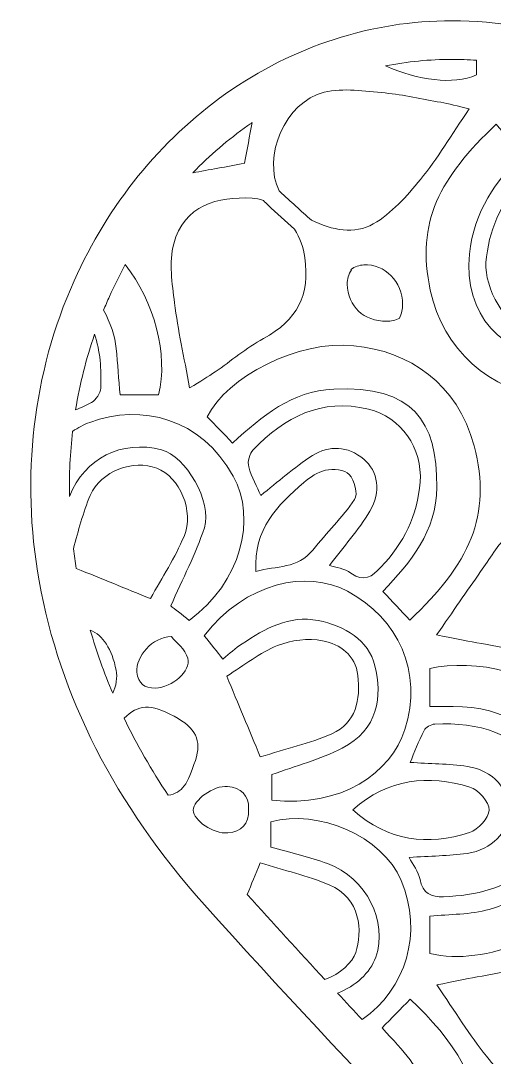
# Model space of a CAD drawing. Extents: x 49 to 10099, y -910 to -90.
# Drawn here: x 2337 to 2582, y -628 to -92 of the extents above; entities that cross this region are included whole.
import ezdxf

# ---------------------------------------------------------------- set-up
doc = ezdxf.new("R2010")
doc.units = 0
doc.header["$MEASUREMENT"] = 0
doc.layers.add('Layer 1', color=7, linetype='Continuous')

# ---------------------------------------------------------------- blocks, each defined once
blk = doc.blocks.new('block 2')
at = {"layer": 'Layer 1', "lineweight": 0}
for points, knots in [([(3211.48, -226.33), (3193.85, -186.9), (3166.75, -153.49), (3133.11, -129.71), (3098.04, -104.91), (3057.53, -91.8), (3015.95, -91.8), (2968.05, -91.8), (2920.03, -109.39), (2877.06, -142.66), (2844.36, -167.98), (2814.49, -202.19), (2788, -244.61), (2761.52, -202.2), (2731.66, -168), (2698.95, -142.67), (2655.98, -109.4), (2607.95, -91.81), (2560.04, -91.8), (2518.47, -91.8), (2477.96, -104.91), (2442.9, -129.69), (2409.25, -153.47), (2382.15, -186.88), (2364.52, -226.31), (2343.14, -274.13), (2336.87, -327.84), (2346.41, -381.63), (2356.97, -441.15), (2385.77, -497.53), (2432, -549.22), (2585.89, -721.22), (2762.96, -885.08), (2764.74, -886.72), (2764.74, -886.72), (2788.01, -908.2), (2788.01, -908.2), (2788.01, -908.2), (2811.28, -886.71), (2811.28, -886.71), (2813.05, -885.08), (2990.13, -721.22), (3144.01, -549.22), (3182.92, -505.72), (3209.48, -458.9), (3223.2, -409.67), (3223.21, -409.68), (3223.21, -409.68), (3223.22, -409.68), (3223.22, -409.66), (3223.22, -409.65), (3223.21, -409.63), (3225.79, -400.39), (3227.92, -391.06), (3229.59, -381.65), (3239.12, -327.86), (3232.86, -274.15), (3211.48, -226.33)], [0, 0, 0, 0, 1, 1, 1, 2, 2, 2, 3, 3, 3, 4, 4, 4, 5, 5, 5, 6, 6, 6, 7, 7, 7, 8, 8, 8, 9, 9, 9, 10, 10, 10, 11, 11, 11, 12, 12, 12, 13, 13, 13, 14, 14, 14, 15, 15, 15, 16, 16, 16, 17, 17, 17, 18, 18, 18, 19, 19, 19, 19]), ([(2560.04, -111.8), (2560.04, -111.8), (2560.05, -111.8), (2560.06, -111.8), (2564.29, -111.8), (2568.52, -111.96), (2572.76, -112.27), (2572.76, -112.27), (2572.76, -119.87), (2572.76, -119.87), (2560.5, -125.07), (2542.55, -122.66), (2525.66, -115.17), (2536.95, -112.94), (2548.45, -111.8), (2560.04, -111.8)], [0, 0, 0, 0, 1, 1, 1, 2, 2, 2, 3, 3, 3, 4, 4, 4, 5, 5, 5, 5]), ([(2493.99, -128.81), (2503.88, -126.42), (2514.97, -128.24), (2525.43, -129.19), (2535.09, -130.07), (2544.65, -132.27), (2554.22, -134.02), (2558.47, -134.8), (2562.65, -135.91), (2569.04, -137.37), (2559.82, -150.87), (2552.57, -163.06), (2543.71, -173.95), (2536.69, -182.58), (2528.79, -191.5), (2519.34, -196.93), (2509.71, -202.48), (2497.89, -200.21), (2487.33, -194.98), (2481.95, -190.19), (2476.4, -185.25), (2471.06, -180.27), (2470.9, -180.13), (2470.76, -179.99), (2470.61, -179.85), (2461.93, -162.32), (2473.51, -133.76), (2493.99, -128.81)], [0, 0, 0, 0, 1, 1, 1, 2, 2, 2, 3, 3, 3, 4, 4, 4, 5, 5, 5, 6, 6, 6, 7, 7, 7, 8, 8, 8, 9, 9, 9, 9]), ([(2454.44, -146.03), (2455.16, -145.52), (2455.88, -145.03), (2456.6, -144.53), (2455.33, -151.44), (2454.06, -158.31), (2452.74, -165.45), (2452.74, -165.45), (2452.85, -165.56), (2452.85, -165.56), (2443.12, -167.34), (2434.28, -168.95), (2425.94, -170.47), (2434.72, -161.43), (2444.25, -153.23), (2454.44, -146.03)], [0, 0, 0, 0, 1, 1, 1, 2, 2, 2, 3, 3, 3, 4, 4, 4, 5, 5, 5, 5]), ([(2582.94, -145.24), (2587.22, -150.29), (2591.53, -155.36), (2596.06, -160.69), (2583.22, -174.68), (2571.38, -190.27), (2569.09, -212.54), (2565.95, -242.99), (2585.74, -266.61), (2616.54, -265.3), (2639.58, -264.31), (2658.22, -255.07), (2674.49, -236.01), (2679.32, -241.12), (2683.71, -245.78), (2688.94, -251.32), (2667.77, -274.33), (2643.34, -290.49), (2610.14, -286.88), (2579.9, -283.59), (2555.26, -261.71), (2548.84, -231.28), (2541.32, -195.63), (2553.78, -173.13), (2582.94, -145.24)], [0, 0, 0, 0, 1, 1, 1, 2, 2, 2, 3, 3, 3, 4, 4, 4, 5, 5, 5, 6, 6, 6, 7, 7, 7, 8, 8, 8, 8]), ([(2604.83, -199.14), (2598.37, -209.19), (2599.6, -220.63), (2606.24, -227.4), (2613.31, -234.61), (2623.77, -236.12), (2634.26, -229.53), (2643.54, -223.69), (2651.74, -216.12), (2660.35, -209.36), (2662.43, -213.91), (2665.59, -219.45), (2667.36, -225.39), (2668, -227.54), (2665.95, -231.27), (2664.06, -233.26), (2646.23, -251.92), (2625.2, -260.54), (2599.33, -252.91), (2588.04, -249.59), (2576.69, -230.05), (2577.66, -216.95), (2578.89, -200.43), (2585.33, -186.43), (2596.32, -174.26), (2601.61, -168.4), (2606.54, -163.13), (2615.04, -169.91), (2617.72, -172.06), (2621.96, -172.26), (2625.05, -173.22), (2617.88, -182.28), (2610.57, -190.21), (2604.83, -199.14)], [0, 0, 0, 0, 1, 1, 1, 2, 2, 2, 3, 3, 3, 4, 4, 4, 5, 5, 5, 6, 6, 6, 7, 7, 7, 8, 8, 8, 9, 9, 9, 10, 10, 10, 11, 11, 11, 11]), ([(2416.06, -207.28), (2421.32, -187.12), (2438.82, -182.77), (2456.6, -183.59), (2458.57, -183.68), (2460.54, -184.13), (2462.46, -184.87), (2463.25, -185.69), (2464.05, -186.44), (2464.78, -187.12), (2469.32, -191.34), (2473.98, -195.53), (2478.57, -199.62), (2481.3, -204.19), (2483.23, -209.29), (2483.92, -214.32), (2486.56, -233.87), (2480.21, -246.52), (2462.51, -256.28), (2453.67, -261.15), (2445.79, -267.76), (2437.42, -273.49), (2433.85, -275.93), (2430.12, -278.13), (2424.3, -281.81), (2421.35, -265.63), (2418.22, -251.82), (2416.49, -237.84), (2415.23, -227.73), (2413.58, -216.81), (2416.06, -207.28)], [0, 0, 0, 0, 1, 1, 1, 2, 2, 2, 3, 3, 3, 4, 4, 4, 5, 5, 5, 6, 6, 6, 7, 7, 7, 8, 8, 8, 9, 9, 9, 10, 10, 10, 10]), ([(2382.78, -234.47), (2385.3, -228.84), (2388.05, -223.35), (2390.98, -218), (2405.86, -237.22), (2413.44, -264.45), (2408.2, -285.43), (2408.2, -285.43), (2388.28, -285.43), (2388.28, -285.43), (2387.61, -277.28), (2387.01, -269.32), (2386.29, -261.38), (2385.72, -254.94), (2383.34, -248.11), (2379.75, -241.58), (2380.72, -239.2), (2381.73, -236.82), (2382.78, -234.47)], [0, 0, 0, 0, 1, 1, 1, 2, 2, 2, 3, 3, 3, 4, 4, 4, 5, 5, 5, 6, 6, 6, 6]), ([(2507.75, -220.46), (2509.82, -219.09), (2512.08, -218.23), (2514.38, -218.11), (2525.32, -217.52), (2534.39, -226.77), (2534.52, -238.62), (2534.54, -240.91), (2533.94, -243.32), (2532.93, -245.63), (2532.93, -245.63), (2533.01, -245.71), (2533.01, -245.71), (2530.76, -246.71), (2528.45, -247.3), (2526.29, -247.3), (2514.29, -247.3), (2506.3, -239.78), (2505.86, -228.07), (2505.76, -225.51), (2506.57, -223), (2507.99, -220.7), (2507.99, -220.7), (2507.75, -220.46), (2507.75, -220.46)], [0, 0, 0, 0, 1, 1, 1, 2, 2, 2, 3, 3, 3, 4, 4, 4, 5, 5, 5, 6, 6, 6, 7, 7, 7, 8, 8, 8, 8]), ([(2375.11, -253.92), (2377.95, -262.68), (2378.75, -272.1), (2378.29, -281.86), (2378.17, -284.49), (2375.79, -287.97), (2373.45, -289.34), (2370.85, -290.86), (2368.05, -292.03), (2365.28, -293.09), (2367.46, -279.74), (2370.74, -266.65), (2375.11, -253.92)], [0, 0, 0, 0, 1, 1, 1, 2, 2, 2, 3, 3, 3, 4, 4, 4, 4]), ([(2509.35, -259.92), (2537.74, -262.84), (2562.95, -279.29), (2571.53, -311.78), (2581.07, -347.85), (2568.88, -373.09), (2538.2, -401.94), (2533.65, -397.05), (2529.09, -392.14), (2524.34, -387.04), (2538.77, -371.86), (2552.02, -355.94), (2552.22, -333.17), (2552.52, -298.76), (2539.76, -280.51), (2498.89, -282.45), (2476.85, -283.49), (2462.2, -296.17), (2446.55, -310.3), (2441.9, -305.53), (2437.66, -301.16), (2433.43, -296.82), (2443.42, -275.92), (2480.54, -256.95), (2509.35, -259.92)], [0, 0, 0, 0, 1, 1, 1, 2, 2, 2, 3, 3, 3, 4, 4, 4, 5, 5, 5, 6, 6, 6, 7, 7, 7, 8, 8, 8, 8]), ([(2457.2, -313.76), (2473.51, -296.94), (2492.36, -286.82), (2516.83, -292.75), (2533.76, -296.85), (2544.9, -313), (2543.58, -330.46), (2542.27, -347.83), (2535.11, -362.13), (2523.25, -374.51), (2518.67, -379.28), (2514.64, -382.69), (2507.8, -377.56), (2504.53, -375.1), (2499.77, -374.62), (2496.7, -373.59), (2503.84, -364.14), (2511.63, -355.35), (2517.62, -345.46), (2523.61, -335.57), (2521.81, -324.79), (2514.36, -318.6), (2506.17, -311.79), (2496.49, -311.28), (2487.83, -316.82), (2478.35, -322.87), (2469.89, -330.52), (2461.13, -337.37), (2459.18, -332.99), (2456.27, -328.03), (2454.86, -322.67), (2454.17, -320.03), (2455.29, -315.74), (2457.2, -313.76)], [0, 0, 0, 0, 1, 1, 1, 2, 2, 2, 3, 3, 3, 4, 4, 4, 5, 5, 5, 6, 6, 6, 7, 7, 7, 8, 8, 8, 9, 9, 9, 10, 10, 10, 11, 11, 11, 11]), ([(2363.72, -304.24), (2366.52, -302.34), (2369.5, -300.77), (2372.61, -299.63), (2399.62, -289.71), (2430.2, -297.47), (2446.81, -327.36), (2459.09, -349.47), (2451.06, -382.27), (2424.06, -402.04), (2420.27, -399.05), (2416.37, -395.98), (2414.52, -394.52), (2420.69, -380.46), (2427.53, -367.69), (2431.91, -354.11), (2436.25, -340.67), (2422.17, -316.98), (2409.73, -313.81), (2389.01, -308.52), (2370.02, -317.98), (2362.14, -337.9), (2361.91, -326.58), (2362.43, -315.33), (2363.72, -304.24)], [0, 0, 0, 0, 1, 1, 1, 2, 2, 2, 3, 3, 3, 4, 4, 4, 5, 5, 5, 6, 6, 6, 7, 7, 7, 8, 8, 8, 8]), ([(2364.13, -365.05), (2366.7, -355.61), (2369.1, -346.21), (2372.86, -337.4), (2378.28, -324.73), (2395.33, -318.62), (2407.27, -323.3), (2419.12, -327.94), (2426.86, -345.38), (2421.39, -358.56), (2416.82, -369.58), (2410.11, -379.71), (2404.06, -390.77), (2390.97, -385.45), (2379.19, -380.68), (2365.61, -375.16), (2365.05, -371.79), (2364.55, -368.42), (2364.13, -365.05)], [0, 0, 0, 0, 1, 1, 1, 2, 2, 2, 3, 3, 3, 4, 4, 4, 5, 5, 5, 6, 6, 6, 6]), ([(2488.06, -365.64), (2480.33, -375.47), (2469.34, -373.72), (2458.61, -376.67), (2457.24, -354.76), (2469.8, -342.4), (2483.38, -330.77), (2486.63, -327.98), (2490.59, -325.15), (2494.61, -324.39), (2498.59, -323.63), (2504.66, -324.01), (2506.9, -326.51), (2509.59, -329.5), (2511.51, -336.83), (2509.69, -339.53), (2503.41, -348.86), (2495.04, -356.74), (2488.06, -365.64)], [0, 0, 0, 0, 1, 1, 1, 2, 2, 2, 3, 3, 3, 4, 4, 4, 5, 5, 5, 6, 6, 6, 6]), ([(2589.36, -357.68), (2601.98, -345.81), (2612.8, -348.64), (2625.55, -353.13), (2630.95, -355.02), (2635.74, -358.3), (2639.66, -362.47), (2639.73, -362.54), (2639.8, -362.62), (2639.88, -362.7), (2650.68, -374.24), (2652.59, -391.68), (2644.35, -405.17), (2637.46, -416.45), (2629.84, -420.96), (2615.65, -420.16), (2601.33, -419.34), (2587.14, -415.96), (2572.91, -413.61), (2566.68, -412.58), (2560.5, -411.23), (2552.1, -409.6), (2560.67, -397.25), (2567.68, -386.98), (2574.88, -376.83), (2579.52, -370.3), (2583.61, -363.09), (2589.36, -357.68)], [0, 0, 0, 0, 1, 1, 1, 2, 2, 2, 3, 3, 3, 4, 4, 4, 5, 5, 5, 6, 6, 6, 7, 7, 7, 8, 8, 8, 9, 9, 9, 9]), ([(2466.77, -481.84), (2479.1, -477.32), (2491.82, -474.01), (2503.24, -468.17), (2521.96, -458.62), (2524.09, -441.23), (2520.21, -425.49), (2516.93, -412.21), (2504.44, -404.83), (2490.77, -402.15), (2475.72, -399.2), (2463.32, -406.27), (2451.42, -414.2), (2448.06, -416.44), (2445.06, -419.21), (2441.52, -422.03), (2438.36, -418.11), (2435.34, -414.35), (2431.86, -410.04), (2453.19, -382.26), (2485.04, -375.7), (2506.01, -386.97), (2532.34, -401.13), (2545.21, -428.64), (2535.71, -458.48), (2528.58, -480.87), (2502.65, -499.17), (2466.77, -495.01), (2466.77, -495.01), (2466.77, -481.84), (2466.77, -481.84)], [0, 0, 0, 0, 1, 1, 1, 2, 2, 2, 3, 3, 3, 4, 4, 4, 5, 5, 5, 6, 6, 6, 7, 7, 7, 8, 8, 8, 9, 9, 9, 10, 10, 10, 10]), ([(2384.53, -439.77), (2379.96, -429.02), (2376.08, -418.14), (2372.89, -407.14), (2379.41, -409.75), (2384.02, -416.72), (2386.29, -427.87), (2386.97, -431.24), (2386.24, -436.26), (2384.53, -439.77)], [0, 0, 0, 0, 1, 1, 1, 2, 2, 2, 3, 3, 3, 3]), ([(2406.51, -437.03), (2400.86, -437.3), (2397.58, -434.45), (2397.04, -428.9), (2396.26, -420.87), (2404.85, -410.67), (2414.88, -410.39), (2417.17, -413.28), (2422.07, -416.98), (2423.35, -421.67), (2425.18, -428.39), (2415.29, -436.62), (2406.51, -437.03)], [0, 0, 0, 0, 1, 1, 1, 2, 2, 2, 3, 3, 3, 4, 4, 4, 4]), ([(2460.87, -472.67), (2454.91, -458.33), (2449.53, -445.41), (2443.5, -430.89), (2452.57, -425.25), (2460.58, -418.73), (2469.73, -415.07), (2476.81, -412.24), (2485.66, -411.2), (2493.11, -412.6), (2502.08, -414.29), (2510.18, -420.01), (2511.36, -430.55), (2512.74, -443.02), (2510.59, -455.11), (2497.91, -460.69), (2486.43, -465.74), (2473.96, -468.54), (2460.87, -472.67)], [0, 0, 0, 0, 1, 1, 1, 2, 2, 2, 3, 3, 3, 4, 4, 4, 5, 5, 5, 6, 6, 6, 6]), ([(2548.68, -555.14), (2558.97, -554.04), (2569.57, -554.29), (2579.36, -551.58), (2599.64, -545.97), (2614.02, -532.31), (2623.16, -513.58), (2628.43, -502.77), (2626.89, -491.78), (2620.6, -481.61), (2606.83, -459.35), (2587.56, -446.39), (2560.62, -446.64), (2556.95, -446.68), (2553.27, -446.65), (2548.54, -446.65), (2548.54, -446.65), (2548.54, -427), (2548.54, -427), (2571.56, -421.75), (2605.85, -427.93), (2626.66, -452.95), (2647.69, -478.24), (2651, -509.33), (2633.36, -538.48), (2617.75, -564.28), (2577.43, -581.36), (2548.68, -574.36), (2548.68, -574.36), (2548.68, -555.14), (2548.68, -555.14)], [0, 0, 0, 0, 1, 1, 1, 2, 2, 2, 3, 3, 3, 4, 4, 4, 5, 5, 5, 6, 6, 6, 7, 7, 7, 8, 8, 8, 9, 9, 9, 10, 10, 10, 10]), ([(2413.17, -492.49), (2404.49, -479.46), (2396.89, -466.18), (2390.39, -452.68), (2397.55, -445.53), (2403.92, -445), (2416.33, -451.67), (2427.56, -457.71), (2430.64, -464.14), (2427.26, -474.46), (2423.22, -486.83), (2420.6, -491.27), (2413.17, -492.49)], [0, 0, 0, 0, 1, 1, 1, 2, 2, 2, 3, 3, 3, 4, 4, 4, 4]), ([(2567.89, -522.57), (2580.8, -520.7), (2589.27, -511.55), (2589.55, -500.68), (2589.84, -489.38), (2581.4, -479.66), (2568.09, -477.63), (2558.34, -476.14), (2548.35, -476.18), (2538.42, -475.54), (2540.53, -470.56), (2542.74, -464.62), (2545.63, -459.02), (2546.48, -457.37), (2549.2, -455.81), (2551.13, -455.72), (2573.83, -454.59), (2593.5, -460.4), (2608.11, -479.46), (2621.24, -496.6), (2615.06, -515.59), (2601.22, -528.72), (2588.35, -540.92), (2572.58, -544.28), (2555.75, -545.05), (2549.3, -545.35), (2544.95, -543.41), (2543.53, -536.11), (2542.74, -532.06), (2539.83, -528.43), (2537.9, -524.65), (2548.65, -523.96), (2558.37, -523.96), (2567.89, -522.57)], [0, 0, 0, 0, 1, 1, 1, 2, 2, 2, 3, 3, 3, 4, 4, 4, 5, 5, 5, 6, 6, 6, 7, 7, 7, 8, 8, 8, 9, 9, 9, 10, 10, 10, 11, 11, 11, 11]), ([(2569.31, -488.27), (2573.69, -489.57), (2579.32, -496.07), (2579.3, -500.15), (2579.28, -504.18), (2573.57, -510.4), (2569.12, -511.84), (2547.52, -518.82), (2527.07, -516.4), (2508.73, -500.1), (2527.15, -483.65), (2547.76, -481.88), (2569.31, -488.27)], [0, 0, 0, 0, 1, 1, 1, 2, 2, 2, 3, 3, 3, 4, 4, 4, 4]), ([(2444.12, -512.01), (2436.39, -512.66), (2426.25, -505.49), (2426.2, -500.19), (2426.16, -495.13), (2436.61, -487.27), (2443.94, -487.98), (2450.51, -488.63), (2455.18, -492.35), (2454.8, -499.83), (2455.22, -507.52), (2450.98, -511.43), (2444.12, -512.01)], [0, 0, 0, 0, 1, 1, 1, 2, 2, 2, 3, 3, 3, 4, 4, 4, 4]), ([(2513.66, -608.6), (2509.4, -604.08), (2505.14, -599.52), (2500.89, -594.95), (2510.14, -591.2), (2517.75, -584.48), (2520.6, -576.28), (2527.07, -557.72), (2515.81, -535.35), (2495.66, -527.89), (2486.62, -524.54), (2477.1, -522.45), (2466.3, -519.35), (2466.3, -519.35), (2466.3, -506.28), (2466.3, -506.28), (2490.56, -499.52), (2524.16, -513.59), (2533.77, -536.59), (2545.1, -563.72), (2536.31, -592.66), (2513.66, -608.6)], [0, 0, 0, 0, 1, 1, 1, 2, 2, 2, 3, 3, 3, 4, 4, 4, 5, 5, 5, 6, 6, 6, 7, 7, 7, 7]), ([(2454.09, -543.89), (2456.27, -538.59), (2458.49, -533.2), (2460.82, -527.53), (2473.15, -531.35), (2485.16, -534.17), (2496.44, -538.78), (2512.99, -545.54), (2513.77, -563.24), (2510.3, -573.85), (2508.6, -579.05), (2502.19, -585.01), (2494.34, -587.92), (2480.86, -573.39), (2467.41, -558.68), (2454.09, -543.89)], [0, 0, 0, 0, 1, 1, 1, 2, 2, 2, 3, 3, 3, 4, 4, 4, 5, 5, 5, 5]), ([(2552.23, -590.63), (2560.71, -588.94), (2566.84, -587.58), (2573.01, -586.54), (2587.21, -584.13), (2601.4, -580.16), (2615.65, -579.93), (2644.93, -579.46), (2665.87, -616.75), (2649.94, -630.65), (2648.95, -631.52), (2640.86, -639.11), (2637.6, -642.63), (2624.57, -649.93), (2611.32, -655.53), (2602.32, -650.47), (2592.84, -645.14), (2584.94, -636.16), (2577.91, -627.55), (2569.01, -616.65), (2561.71, -604.44), (2552.23, -590.63)], [0, 0, 0, 0, 1, 1, 1, 2, 2, 2, 3, 3, 3, 4, 4, 4, 5, 5, 5, 6, 6, 6, 7, 7, 7, 7]), ([(2574.66, -672.37), (2565.54, -663.01), (2556.32, -653.46), (2547.02, -643.75), (2542.78, -633.94), (2535.81, -625.69), (2523.91, -612.87), (2528.79, -607.88), (2533.28, -603.3), (2538.38, -598.08), (2560.77, -618.75), (2576.58, -641.99), (2574.66, -672.37)], [0, 0, 0, 0, 1, 1, 1, 2, 2, 2, 3, 3, 3, 4, 4, 4, 4])]:
    blk.add_open_spline(points, degree=3, knots=knots, dxfattribs=at)

msp = doc.modelspace()

# ---------------------------------------------------------------- block references
at = {"layer": 'Layer 1'}
msp.add_blockref('block 2', (0, 0), dxfattribs=at)

doc.saveas('drawing.dxf')
